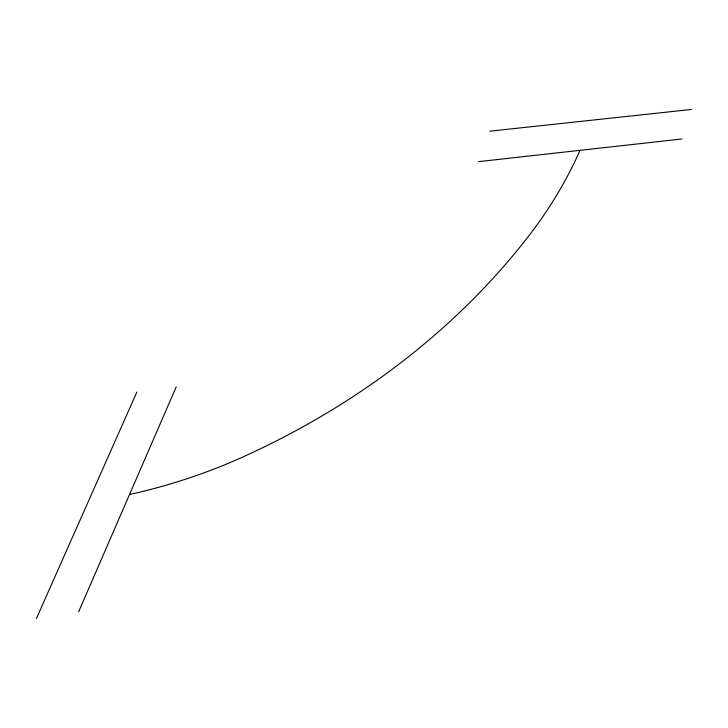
<?xml version="1.0" encoding="UTF-8"?>
<svg xmlns="http://www.w3.org/2000/svg" width="728" height="728" viewBox="0 0 728 728"><rect width="100%" height="100%" fill="white"/><g stroke="black" fill="none" stroke-linecap="round" stroke-linejoin="round"><path stroke-width="1.09" d="M78.624 611.802L176.231 386.85M36.4 618.554L136.828 392.146M478.314 161.662L682.081 138.966M489.808 131.186L691.6 109.446M580.052 150.332A506.661 440.804 3.7 0 1 529.429 235.053A775.566 642.369 -1.8 0 1 245.045 456.001A524.388 459.031 -2.2 0 1 129.52 494.494"/></g></svg>
